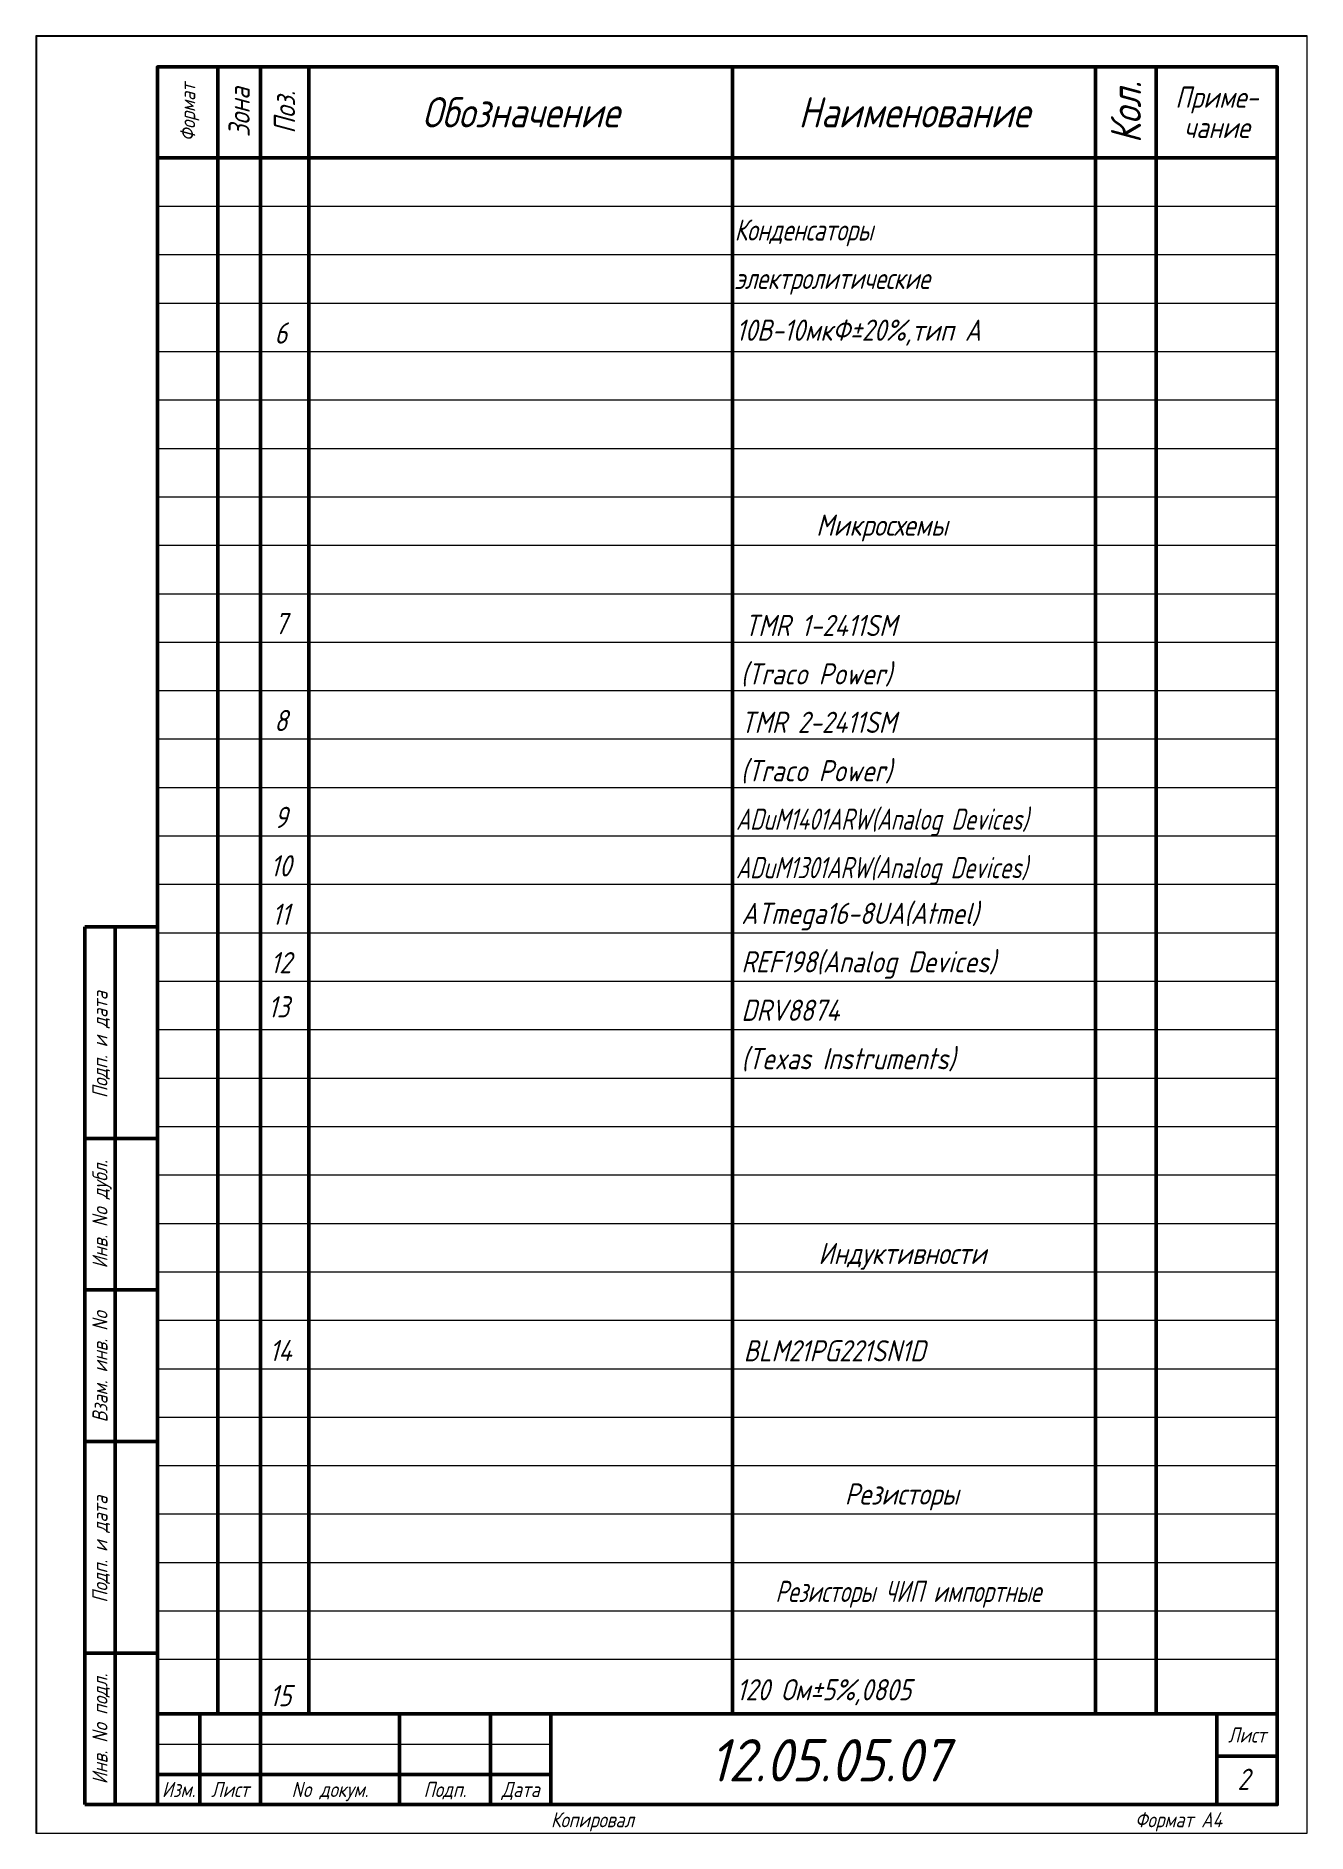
# Paper-space layout 'Layout2' of a CAD drawing. Header units: millimetres. Extents: x 0 to 210, y 0 to 297.
# The model-space entities are those that its viewports show. They can reach past a viewport. Long polylines and large blocks are cut down to what shows.
import ezdxf
from ezdxf.enums import TextEntityAlignment as Align

# ---------------------------------------------------------------- set-up
doc = ezdxf.new("R2010")
doc.units = ezdxf.units.MM
doc.layers.add('AM_VIEWS', color=1, linetype='Continuous', lineweight=25, plot=False)
for name, color, linetype, lineweight in [('OSN25', 2, 'Continuous', 20), ('OSN50', 3, 'Continuous', 50), ('TEXT', 1, 'Continuous', 30)]:
    doc.layers.add(name, color=color, linetype=linetype, lineweight=lineweight)
doc.styles.add('E', font='simplex.shx', dxfattribs={"width": 0.8, "oblique": 15})
doc.styles.add('E1', font='simplex.shx', dxfattribs={"oblique": 15})
doc.styles.get("Standard").update_dxf_attribs({"font": 'geniso.shx', "oblique": 15})

msp = doc.modelspace()

# ---------------------------------------------------------------- linework, layer by layer
at = {"layer": 'OSN25'}
for p, q in [((597.959, 171.077), (782.959, 171.077)), ((597.959, 163.077), (782.959, 163.077)), ((597.959, 155.077), (782.959, 155.077)), ((597.959, 147.077), (782.959, 147.077)), ((597.959, 147.077), (782.959, 147.077)), ((597.959, 139.077), (782.959, 139.077)), ((597.959, 131.077), (782.959, 131.077)), ((597.959, 123.077), (782.959, 123.077)), ((597.959, 115.077), (782.959, 115.077)), ((597.959, 107.077), (782.959, 107.077)), ((597.959, 99.077), (782.959, 99.077)), ((597.959, 91.077), (782.959, 91.077)), ((597.959, 83.077), (782.959, 83.077)), ((597.959, 75.077), (782.959, 75.077)), ((597.959, 67.077), (782.959, 67.077)), ((597.959, 59.077), (782.959, 59.077)), ((597.959, 51.077), (782.959, 51.077)), ((597.959, 43.077), (782.959, 43.077)), ((597.959, 35.077), (782.959, 35.077)), ((597.959, 27.077), (782.959, 27.077)), ((597.959, 19.077), (782.959, 19.077)), ((597.959, 11.077), (782.959, 11.077)), ((597.959, 3.077), (782.959, 3.077)), ((597.959, -4.923), (782.959, -4.923)), ((597.959, -12.923), (782.959, -12.923)), ((597.959, -20.923), (782.959, -20.923)), ((597.959, -28.923), (782.959, -28.923)), ((597.959, -36.923), (782.959, -36.923)), ((597.959, -44.923), (782.959, -44.923)), ((597.959, -52.923), (782.959, -52.923)), ((597.959, -60.923), (782.959, -60.923)), ((597.959, -68.923), (782.959, -68.923)), ((597.959, -82.923), (662.959, -82.923))]:
    msp.add_line(p, q, dxfattribs=at)
msp.add_lwpolyline([(577.959, -97.923), (787.959, -97.923), (787.959, 199.077), (577.959, 199.077)], close=True, dxfattribs=at)
at = {"layer": 'OSN50'}
for p, q in [((607.959, 194.077), (607.959, -77.923)), ((614.959, 194.077), (614.959, -77.923)), ((622.959, 194.077), (622.959, -77.923)), ((692.959, 194.077), (692.959, -77.923)), ((752.959, 194.077), (752.959, -77.923)), ((762.959, 194.077), (762.959, -77.923)), ((597.959, 179.077), (782.959, 179.077)), ((590.959, -92.923), (590.959, 52.077)), ((597.959, -77.923), (782.959, -77.923)), ((604.959, -77.923), (604.959, -92.923)), ((614.959, -77.923), (614.959, -92.923)), ((637.959, -77.923), (637.959, -92.923)), ((652.959, -77.923), (652.959, -92.923)), ((662.959, -77.923), (662.959, -92.923)), ((772.959, -77.923), (772.959, -92.923)), ((772.959, -84.923), (782.959, -84.923)), ((597.959, -87.923), (662.959, -87.923))]:
    msp.add_line(p, q, dxfattribs=at)
msp.add_lwpolyline([(597.959, -92.923), (782.959, -92.923), (782.959, 194.077), (597.959, 194.077)], close=True, dxfattribs=at)
for points in [[(597.959, 52.077), (585.959, 52.077)], [(585.959, -92.923), (585.959, 52.077)], [(597.959, 17.077), (585.959, 17.077)], [(597.959, -7.923), (585.959, -7.923)], [(597.959, -32.923), (585.959, -32.923)], [(597.959, -67.923), (585.959, -67.923)], [(597.959, -92.923), (585.959, -92.923)]]:
    msp.add_lwpolyline(points, dxfattribs=at)

# ---------------------------------------------------------------- texts
at = {"layer": 'TEXT', "style": 'E', "oblique": 15, "width": 0.8}
for s, height, p in [('Формат', 2.5, (602.959, 186.577)), ('Зона', 3.5, (611.459, 186.577)), ('Кол.', 5, (757.959, 186.577)), ('Поз.', 3.5, (618.959, 186.577)), ('Подп. и дата', 2.5, (588.459, 32.577)), ('Инв. No дубл.', 2.5, (588.459, 4.567)), ('Взам. инв. No', 2.5, (588.459, -20.595)), ('Подп. и дата', 2.5, (588.459, -50.761)), ('Инв. No подл.', 2.5, (588.459, -80.426))]:
    msp.add_text(s, height=height, rotation=90, dxfattribs=at).set_placement(p, align=Align.MIDDLE_CENTER)
at = {"layer": 'TEXT', "style": 'E', "oblique": 15}
for s, height, width, p in [('Приме-', 3.5, 0.8, (772.959, 189.077)), ('Обозначение', 5, 0.8, (657.959, 186.577)), ('Наименование', 5, 0.8, (722.959, 186.577)), ('чание', 3.5, 0.8, (772.959, 184.077)), ('6', 3.5, 0.8, (618.344, 150.13)), ('Микросхемы', 3.5, 0.8, (717.656, 118.391)), ('7', 3.5, 0.8, (618.344, 102.13)), ('8', 3.5, 0.8, (618.344, 86.13)), ('9', 3.5, 0.8, (618.344, 70.13)), ('10', 3.5, 0.8, (618.344, 62.13)), ('11', 3.5, 0.8, (618.344, 54.13)), ('12', 3.5, 0.8, (618.344, 46.13)), ('13', 3.5, 0.8, (617.985, 38.841)), ('Индуктивности', 3.5, 0.8, (721.009, -1.891)), ('14', 3.5, 0.8, (618.286, -17.923)), ('Резисторы', 3.5, 0.8, (720.919, -41.628)), ('Резисторы ЧИП импортные', 3.5, 0.7, (721.985, -57.71)), ('15', 3.5, 0.8, (618.286, -74.923)), ('Лист', 2.5, 0.8, (777.959, -81.423)), ('2', 3.5, 0.8, (777.374, -88.74)), ('Изм.', 2.5, 0.8, (601.459, -90.423)), ('Лист', 2.5, 0.8, (609.959, -90.423)), ('No докум.', 2.5, 0.8, (626.459, -90.423)), ('Подп.', 2.5, 0.8, (645.459, -90.423)), ('Дата', 2.5, 0.8, (657.959, -90.423))]:
    msp.add_text(s, height=height, dxfattribs=dict(at, width=width)).set_placement(p, align=Align.MIDDLE_CENTER)
at = {"layer": 'TEXT', "lineweight": 30, "style": 'E1', "oblique": 15}
for s, width, p in [('Конденсаторы', 0.73, (693.309, 165.395)), ('электролитические', 0.73, (693.309, 157.395)), ('10В-10мкФ±20%%%,тип А', 0.8, (693.548, 148.848))]:
    msp.add_text(s, height=3.5, dxfattribs=dict(at, width=width)).set_placement(p)
at = {"layer": 'TEXT', "style": 'E1', "oblique": 15}
for s, width, p in [('TMR 1-2411SM', 0.8, (694.926, 100.079)), ('(Traco Power)', 0.8, (694.32, 92.079)), ('TMR 2-2411SM', 0.8, (694.32, 84.079)), ('(Traco Power)', 0.8, (694.32, 76.079)), ('ADuM1401ARW(Analog Devices)', 0.7, (693.558, 68.079)), ('ADuM1301ARW(Analog Devices)', 0.7, (693.558, 60.079)), ('ATmega16-8UA(Atmel)', 0.8, (694.424, 52.525)), ('REF198(Analog Devices)', 0.8, (694.424, 44.525)), ('DRV8874', 0.8, (694.424, 36.525)), ('(Texas Instruments)', 0.8, (694.424, 28.525)), ('BLM21PG221SN1D', 0.8, (694.805, -19.722)), ('120 Ом±5%%%,0805', 0.8, (693.643, -75.702))]:
    msp.add_text(s, height=3.5, dxfattribs=dict(at, width=width)).set_placement(p)
at = {"layer": 'TEXT', "linetype": 'Continuous', "style": 'E', "oblique": 15, "width": 0.8}
for s, p in [('Копировал', (662.959, -96.673)), ('Формат A4', (759.459, -96.673))]:
    msp.add_text(s, height=2.5, dxfattribs=at).set_placement(p)
at = {"layer": 'TEXT', "insert": (689.12, -82.102), "char_height": 7, "attachment_point": 1}
msp.add_mtext_dynamic_manual_height_columns('12.05.05.07', width=120, gutter_width=12.5, heights=[0], dxfattribs=at)

psp = doc.layouts.new('Layout2')

# ---------------------------------------------------------------- viewports
at = {"layer": 'AM_VIEWS'}
psp.add_viewport(center=(105.21, 148.41), size=(210, 296.811), view_center_point=(682.887, 50.79), view_height=296.8115, dxfattribs=at)

doc.saveas('drawing.dxf')
